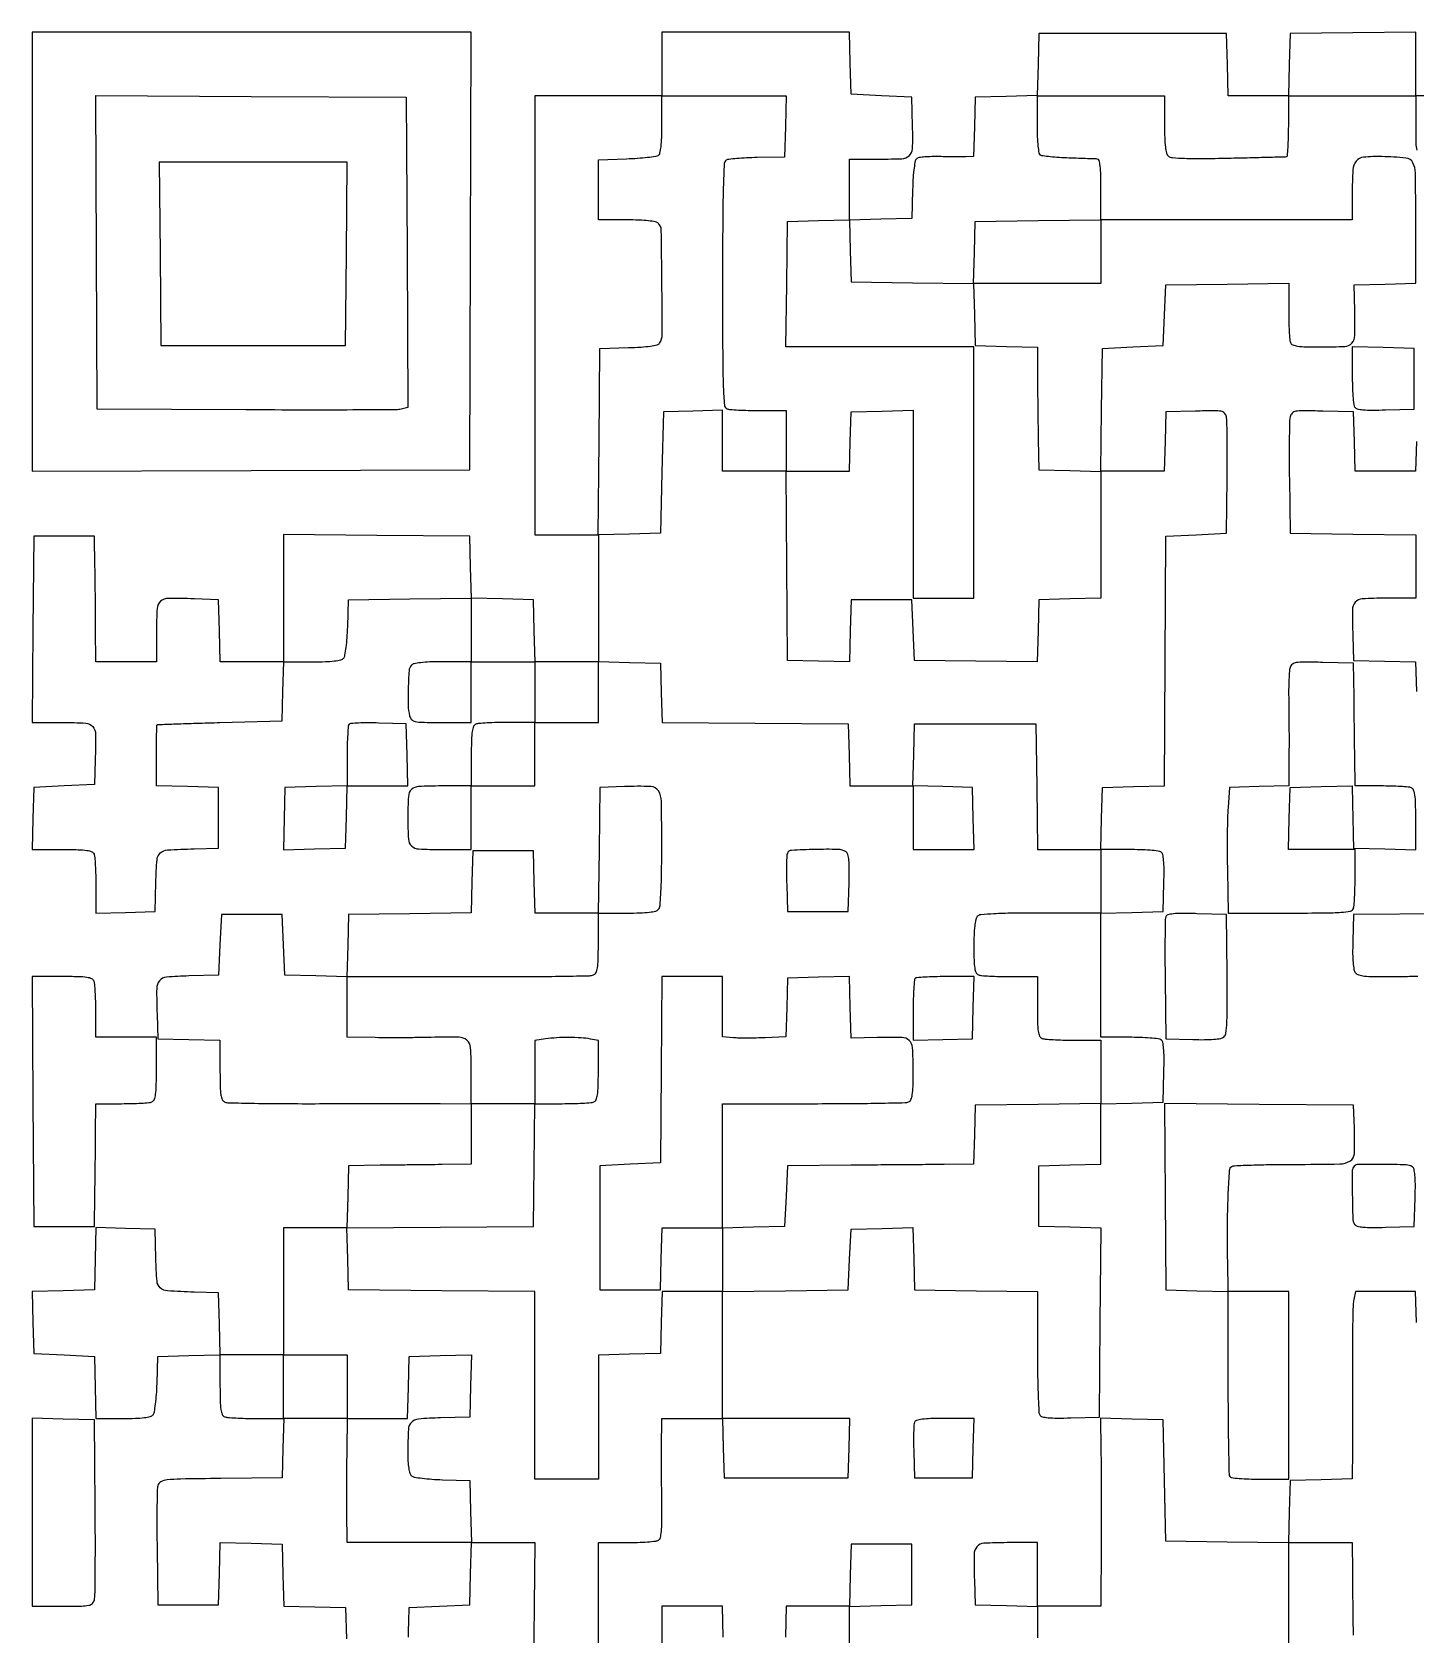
# Model space of a CAD drawing. Extents: x 179 to 1071, y 112 to 1107.
# Drawn here: x 179 to 658, y 552 to 1107 of the extents above; entities that cross this region are included whole.
import ezdxf

# ---------------------------------------------------------------- set-up
doc = ezdxf.new("R2010")
doc.units = 0

msp = doc.modelspace()

# ---------------------------------------------------------------- linework, layer by layer
for points in [[(669, 1085), (658, 1085), (658, 1096.019502), (658, 1107.039005), (636.25, 1106.769502), (614.5, 1106.5), (614.216168, 1095.75), (613.932337, 1085), (603.5, 1085), (593.067663, 1085), (592.783832, 1095.75), (592.5, 1106.5), (560, 1106.5), (527.5, 1106.5), (527.216508, 1095.783492), (526.933016, 1085.066984), (516.216508, 1084.783492), (505.5, 1084.5), (505.215017, 1074.25), (504.930034, 1064), (502.215017, 1063.889082, -0.008777), (500.753817, 1063.855063, -0.002245), (498.388161, 1063.852143, -0.002287), (495.687665, 1063.873285, -0.002319), (493, 1063.919087, 0.011931), (490.422317, 1063.913459, 0.01529), (488.053586, 1063.779195, 0.013167), (486.10179, 1063.556648, 0.113599), (485.288805, 1063.24497, 0.193618), (484.739651, 1062.435297, 0.018805), (484.316895, 1060.056264, 0.018881), (483.987097, 1056.785819, 0.008443), (483.788805, 1052.464966), (483.5, 1042.5), (472.75, 1042.216168), (462, 1041.932337), (462, 1052.466168), (462, 1063), (470.75, 1063.013655, 0.008871), (480.020135, 1063.192605, 0.171639), (482.652026, 1064.234697, 0.209372), (483.782603, 1066.629717, 0.014067), (483.783598, 1074.375418), (483.5, 1084.5), (473, 1085), (462.5, 1085.5), (462.216168, 1096.25), (461.932337, 1107), (429.466168, 1107), (397, 1107), (397, 1096), (397, 1085), (375, 1085), (353, 1085), (353, 1009), (353, 933), (364, 933), (375, 933), (375, 911), (375, 889), (364.033832, 889), (353.067663, 889), (352.783832, 899.75), (352.5, 910.5), (341.783492, 910.783492), (331.066984, 911.066984), (330.783492, 921.783492), (330.5, 932.5), (298.25, 932.763853), (266, 933.027706), (266, 911.013853), (266, 889), (255.033832, 889), (244.067663, 889), (243.783832, 899.75), (243.5, 910.5), (235, 910.795054, 0.009927), (226.034911, 910.928151, 0.179688), (223.397028, 909.933469, 0.203196), (222.211645, 907.50249, 0.01319), (222, 899.480948), (222, 889), (211.5, 889), (201, 889), (200.953106, 900.25, 0.001132), (200.920497, 905.319391, 0.000699), (200.860325, 911.279688, 0.000701), (200.784374, 917.168766, 0.001261), (200.703106, 922), (200.5, 932.5), (190, 932.5), (179.5, 932.5), (179.236147, 900.25), (178.972294, 868), (189.467095, 868, -0.013155), (197.499935, 867.788621, -0.203075), (199.932541, 866.603567, -0.179838), (200.928049, 863.96602, -0.009933), (200.795054, 855), (200.5, 846.5), (190, 846), (179.5, 845.5), (179.216168, 834.75), (178.932337, 824), (189.359179, 824, -0.005326), (194.946379, 823.940479, -0.03028), (197.908208, 823.697521, -0.062919), (199.600474, 823.232706, -0.205485), (200.393011, 822.418213, -0.072102), (200.632129, 821.361085, -0.005887), (200.821697, 818.524199, -0.007809), (200.955696, 815.119197, -0.005929), (201, 811.383229), (201, 801.930034), (211.25, 802.215017), (221.5, 802.5), (221.784869, 812.7397, -0.012174), (222.190479, 820.50884, -0.196929), (223.34273, 822.803333, -0.165236), (225.85434, 823.832838, -0.008001), (235, 824.24922), (243.5, 824.5), (243.5, 835), (243.5, 845.5), (232.75, 845.783832), (222, 846.067663), (222, 856.533832, -0.002236), (222.018008, 860.560739, -0.003623), (222.073438, 863.984227, -0.000675), (222.148068, 866.99472, -0.221163), (222.25, 867.199707, -0.161135), (222.48009, 867.284872, -0.000127), (228.742188, 867.502398, -0.001379), (235.738752, 867.724348, -0.000841), (244, 867.949707), (265.5, 868.5), (265.784983, 878.75), (266.069966, 889), (275.912538, 889, 0.00779), (280.481628, 889.071192, 0.021916), (283.6686, 889.310616, 0.027978), (285.856766, 889.69694, 0.163273), (286.837437, 890.304124, 0.131421), (287.277004, 891.259099, 0.010763), (287.687053, 893.999888, 0.013854), (288.019842, 897.34104, 0.010217), (288.209882, 901.054124), (288.5, 910.5), (309.75, 910.769888), (331, 911.039775), (331, 900.019888), (331, 889), (321.122445, 889, 0.008007), (316.650849, 888.928383, 0.020508), (313.422515, 888.692167, 0.023985), (311.153003, 888.321231, 0.168891), (310.209897, 887.75, 0.156278), (309.465854, 885.895407, 0.009772), (309.155528, 879.926116, 0.014685), (309.137509, 873.979564, 0.054947), (309.643819, 870.283001, 0.131374), (310.3589, 868.99603, 0.150395), (311.587502, 868.318709, 0.047649), (314.030262, 868.048777, 0.003707), (320.608408, 868), (331, 868), (331, 878.5), (331, 889), (342, 889), (353, 889), (353, 878.5), (353, 868), (343.581787, 868, 0.005951), (339.859224, 867.955695, 0.007831), (336.465525, 867.821697, 0.005915), (333.638111, 867.632106, 0.07203), (332.581787, 867.393011, 0.205218), (331.76761, 866.601595, 0.063068), (331.30265, 864.913621, 0.030363), (331.059586, 861.960143, 0.005351), (331, 856.393011), (331, 846), (320.616631, 846, 0.011737), (312.771617, 845.815814, 0.179999), (310.322049, 844.771099, 0.191575), (309.228611, 842.405154, 0.013589), (309.027309, 835, 0.013589), (309.228611, 827.594846, 0.191575), (310.322049, 825.228901, 0.179999), (312.771617, 824.184186, 0.011737), (320.616631, 824), (331, 824), (331, 835), (331, 846), (342, 846), (353, 846), (353, 857), (353, 868), (364, 868), (375, 868), (375, 878.533832), (375, 889.067663), (385.75, 888.783832), (396.5, 888.5), (396.784831, 878.263807), (397.069661, 868.027614), (429.284831, 867.763807), (461.5, 867.5), (461.783832, 856.75), (462.067663, 846), (473.033832, 846), (484, 846), (484, 835), (484, 824), (494.533832, 824), (505.067663, 824), (504.783832, 834.75), (504.5, 845.5), (494.216527, 845.785353), (483.933054, 846.070705), (484.216527, 856.785353), (484.5, 867.5), (505.5, 867.5), (526.5, 867.5), (526.769502, 845.75), (527.039005, 824), (538.019502, 824), (549, 824), (549, 813), (549, 802), (528.2, 802, 0.003169), (518.406919, 801.937931, 0.010454), (511.954487, 801.721154, 0.00933), (507.461896, 801.391927, 0.175156), (506.2, 800.8, 0.148618), (505.678473, 799.822996, 0.020076), (505.315267, 797.500056, 0.019202), (505.075751, 794.37742, 0.009539), (505, 790.406989, 0.006405), (505.062206, 785.550838, 0.033615), (505.309523, 782.894083, 0.068495), (505.779618, 781.357006, 0.195123), (506.581787, 780.606989, 0.07203), (507.638111, 780.367894, 0.005915), (510.465525, 780.178303, 0.007831), (513.859224, 780.044305, 0.005951), (517.581787, 780), (527, 780), (527, 769.606989, 0.005351), (527.059586, 764.039857, 0.030363), (527.30265, 761.086379, 0.063068), (527.76761, 759.398405, 0.205218), (528.581787, 758.606989, 0.07203), (529.638111, 758.367894, 0.005915), (532.465525, 758.178303, 0.007831), (535.859224, 758.044305, 0.005951), (539.581787, 758), (549, 758), (549, 747.019502), (549, 736.039005), (527.25, 735.769502), (505.5, 735.5), (505.215017, 725.25), (504.930034, 715), (494.715017, 714.93247, 0.000223), (489.344756, 714.894572, 0.000064), (481.038161, 714.831177, 0.000065), (471.672008, 714.757282, 0.000069), (462.5, 714.68247), (440.5, 714.5), (440, 704), (439.5, 693.5), (428.75, 693.216168), (418, 692.932337), (418, 714.466168), (418, 736), (449.418213, 736, 0.001805), (461.574492, 736.043875, 0.002793), (472.071975, 736.178303, 0.000865), (481.16888, 736.361364, 0.086353), (482.418213, 736.606989, 0.204366), (483.231384, 737.394846, 0.063541), (483.696802, 739.06926, 0.030628), (483.940206, 741.996324, 0.005432), (484, 747.5, 0.013049), (483.792863, 755.435495, 0.196933), (482.638261, 757.881148, 0.181871), (480.058796, 758.914454, 0.010845), (471.524293, 758.910315), (462.5, 758.710175), (462.215829, 769.388573), (461.931657, 780.06697), (451.215829, 779.783485), (440.5, 779.5), (440.215876, 769.327811), (439.931752, 759.155621), (432.715876, 758.827811, -0.005796), (429.67822, 758.72508, -0.005156), (426.518101, 758.687464, -0.00518), (423.67485, 758.712397, -0.015863), (421.75, 758.810365), (418, 759.120731), (418, 769.560365), (418, 780), (407.513853, 780), (397.027706, 780), (396.763853, 747.75), (396.5, 715.5), (386, 715), (375.5, 714.5), (375.5, 693), (375.5, 671.5), (386, 671.5), (396.5, 671.5), (396.783832, 682.25), (397.067663, 693), (407.533832, 693), (418, 693), (418, 682), (418, 671), (407.533832, 671), (397.067663, 671), (396.783832, 660.25), (396.5, 649.5), (385.75, 649.216168), (375, 648.932337), (375, 627.466168), (375, 606), (364, 606), (353, 606), (353, 638.486147), (353, 670.972294), (320.75, 671.236147), (288.5, 671.5), (288.216309, 682.236102), (287.932619, 692.972205), (320.216309, 693.236102), (352.5, 693.5), (352.769888, 714.75), (353.039775, 736), (362.4381, 736, 0.005963), (366.153043, 736.044306, 0.007843), (369.540317, 736.178303, 0.005931), (372.362347, 736.367906, 0.071989), (373.418213, 736.606989, 0.204586), (374.231644, 737.395764, 0.063419), (374.696944, 739.073666, 0.03056), (374.94026, 742.007528, 0.005411), (375, 747.527534), (375, 757.841089), (372.25, 758.37044, 0.031773), (369.001596, 758.784034, 0.01523), (364.798102, 758.921369, 0.015165), (360.45992, 758.799323, 0.023778), (356.75, 758.404585), (353, 757.824204), (353, 746.912102), (353, 736), (342, 736), (331, 736), (331, 746.932612, 0.013391), (330.773718, 755.380069, 0.20344), (329.514188, 757.954786, 0.177187), (326.707856, 759.022958, 0.009718), (317.130647, 758.960967, -0.003237), (312.738252, 758.875592, -0.001882), (307.46494, 758.827096, -0.001881), (302.180277, 758.818277, -0.003176), (297.75, 758.855698), (288, 759), (288, 769.5), (288, 780), (298.25, 780.067715, -0.001594), (304.089228, 780.087677, -0.0003), (314.760556, 780.083735, -0.000321), (327.227147, 780.06364, -0.000294), (340.06253, 780.027161, 0.001933), (352.281505, 780.032486, 0.002979), (362.849261, 780.140912, 0.000972), (371.986215, 780.306875, 0.086792), (373.31253, 780.566435, 0.190614), (374.195086, 781.377346, 0.074965), (374.693832, 782.982157, 0.032874), (374.941912, 785.861562, 0.005055), (375, 791.606989), (375, 802), (384.877555, 802, 0.007667), (389.502758, 802.070928, 0.022315), (392.688597, 802.311248, 0.029279), (394.858683, 802.702674, 0.161656), (395.85261, 803.322407, 0.15522), (396.358061, 804.570675, 0.006392), (396.670865, 809.453495, 0.009049), (396.886415, 815.964664, 0.003707), (396.95346, 824.808774, 0.003849), (396.833408, 840.747019, 0.135257), (395.799004, 844.289341, 0.251955), (393.161413, 845.814148, 0.016309), (384, 845.795054), (375.5, 845.5), (375.230498, 823.75), (374.960995, 802), (364.014329, 802), (353.067663, 802), (352.783832, 812.75), (352.5, 823.5), (342, 823.5), (331.5, 823.5), (331.216369, 812.76979), (330.932738, 802.03958), (309.716369, 801.76979), (288.5, 801.5), (288.215829, 790.716515), (287.931657, 779.93303), (277.215829, 780.216515), (266.5, 780.5), (266, 791), (265.5, 801.5), (255, 801.5), (244.5, 801.5), (244, 791), (243.5, 780.5), (233.2603, 780.215131, 0.013827), (225.45705, 779.781878, 0.200378), (223.051258, 778.533568, 0.174565), (222.074823, 775.86687, 0.010012), (222.204946, 767), (222.5, 758.5), (233.25, 758.216168), (244, 757.932337), (244, 747.573157, 0.005101), (244.058267, 741.861525, 0.032774), (244.30608, 738.984597, 0.074212), (244.802375, 737.37794, 0.191448), (245.679352, 736.56955, 0.086497), (246.998062, 736.310676, 0.000989), (255.992397, 736.137047, 0.003001), (266.399537, 736.019221, 0.001949), (278.429352, 736.002141, -0.000192), (291.113082, 736.02872, -0.000204), (303.53081, 736.044909, -0.000194), (314.21364, 736.05033, -0.00095), (320.25, 736.03958), (331, 736), (331, 725.5), (331, 715), (320.75, 714.902492, 0.000362), (316.032594, 714.8542, 0.000201), (310.279688, 714.788832, 0.0002), (304.45558, 714.717978, 0.000324), (299.5, 714.652492), (288.5, 714.5), (288.216168, 703.75), (287.932337, 693), (276.966168, 693), (266, 693), (266, 671), (266, 649), (255.033832, 649), (244.067663, 649), (243.783832, 659.75), (243.5, 670.5), (235, 670.75078, -0.008001), (225.85434, 671.167162, -0.165236), (223.34273, 672.196667, -0.196929), (222.190479, 674.49116, -0.012174), (221.784869, 682.2603), (221.5, 692.5), (211.284183, 692.784606), (201.068365, 693.069211), (200.784183, 682.284606), (200.5, 671.5), (189.716515, 671.215829), (178.93303, 670.931657), (179.216515, 660.215829), (179.5, 649.5), (190, 649), (200.5, 648.5), (200.783832, 637.75), (201.067663, 627), (210.411387, 627, 0.008407), (214.718443, 627.072423, 0.022706), (217.766915, 627.313852, 0.028883), (219.875369, 627.70229, 0.160902), (220.837437, 628.304124, 0.131421), (221.277004, 629.259099, 0.010763), (221.687053, 631.999888, 0.013854), (222.019842, 635.34104, 0.010217), (222.209882, 639.054124), (222.5, 648.5), (233.25, 648.783832), (244, 649.067663), (244, 638.640821, 0.005326), (244.059521, 633.053621, 0.03028), (244.302479, 630.091792, 0.062919), (244.767294, 628.399526, 0.205485), (245.581787, 627.606989, 0.072102), (246.638915, 627.367871, 0.005887), (249.475801, 627.178303, 0.007809), (252.880803, 627.044304, 0.005929), (256.616771, 627), (266.069966, 627), (265.784983, 616.75), (265.5, 606.5), (244.264071, 606.230153, 0.001409), (230.278509, 606.013017, 0.023985), (225.688428, 605.708231, 0.091828), (223.50878, 605.040176, 0.215598), (222.48036, 603.730153, 0.05497), (222.272296, 602.151323, 0.002262), (222.176829, 596.426983, 0.003912), (222.147424, 589.632756, 0.002763), (222.216289, 582), (222.5, 562.5), (233, 562.5), (243.5, 562.5), (243.784171, 573.283485), (244.068343, 584.06697), (254.784171, 583.783485), (265.5, 583.5), (265.783492, 572.783492), (266.066984, 562.066984), (276.783492, 561.783492), (287.5, 561.5), (287.783832, 550.75)], [(375, 540.533832), (375, 584), (384.75, 584.015313, 0.008004), (388.581685, 584.082675, 0.010951), (392.027019, 584.274045, 0.007932), (394.878607, 584.540737, 0.114466), (395.83134, 584.874601, 0.193848), (396.471474, 585.76587, 0.034234), (396.829839, 587.835353, 0.023412), (397.010474, 591.045587, 0.006434), (396.992893, 596.109288, -0.001946), (396.934133, 600.829759, -0.001154), (396.898962, 606.458666, -0.001154), (396.889797, 612.074213, -0.001988), (396.911553, 616.75), (397, 627), (407.465017, 627), (417.930034, 627), (418.215017, 616.75), (418.5, 606.5), (440, 606.5), (461.5, 606.5), (461.784983, 616.75), (462.069966, 627), (440.034983, 627), (418, 627), (418, 648.980498), (418, 670.960995), (439.75, 671.230498), (461.5, 671.5), (462, 682), (462.5, 692.5), (473.215829, 692.783485), (483.931657, 693.06697), (484.215829, 682.283485), (484.5, 671.5), (505.75, 671.230112), (527, 670.960225), (527.015313, 650.230112, 0.003676), (527.080339, 642.192255, 0.005589), (527.266219, 635.211053, 0.002283), (527.518761, 629.253238, 0.130342), (527.847958, 628.211769, 0.19692), (528.705135, 627.604266, 0.033714), (530.717063, 627.278982, 0.023663), (533.804805, 627.138177, 0.006827), (538.582645, 627.211769), (548.5, 627.5), (548.763621, 660.21603), (549.027242, 692.93206), (538.263621, 693.21603), (527.5, 693.5), (527.5, 704), (527.5, 714.5), (538.25, 714.783832), (549, 715.067663), (549, 725.5), (549, 735.932337), (559.75, 736.216168), (570.5, 736.5), (570.78684, 746.918214, 0.006397), (570.861053, 751.955578, 0.022682), (570.720814, 755.18343, 0.032047), (570.39767, 757.281101, 0.199716), (569.78684, 758.152902, 0.115477), (568.859559, 758.476177, 0.007573), (566.013947, 758.734034, 0.010666), (562.57851, 758.91935, 0.007747), (558.75, 758.984687), (549, 759), (549, 780.466168), (549, 801.932337), (559.75, 802.216168), (570.5, 802.5), (570.788231, 812.417355, 0.006827), (570.861823, 817.195195, 0.023663), (570.721018, 820.282937, 0.033714), (570.395734, 822.294865, 0.19692), (569.788231, 823.152042, 0.11554), (568.859509, 823.475676, 0.007548), (566.004417, 823.733781, 0.010646), (562.557744, 823.919289, 0.007729), (558.716168, 823.984687), (548.932337, 824), (549.216168, 834.75), (549.5, 845.5), (560.239403, 845.783724), (570.978805, 846.067448), (571.239403, 889.283724), (571.5, 932.5), (582, 933), (592.5, 933.5), (592.707154, 952.5, 0.00249), (592.751242, 959.944989, 0.003497), (592.711014, 966.589874, 0.00208), (592.614736, 972.183745, 0.046977), (592.429398, 973.784677, 0.130254), (591.778368, 975.072084, 0.16623), (590.627756, 975.721912, 0.049678), (588.292738, 975.921782, 0.003489), (581.722245, 975.784677), (571.5, 975.5), (571.215017, 965.25), (570.930034, 955), (559.945129, 955), (548.960225, 955), (549.230112, 976.25), (549.5, 997.5), (560, 998), (570.5, 998.5), (571, 1009), (571.5, 1019.5), (592.75, 1019.769888), (614, 1020.039775), (614, 1010.601675, 0.005938), (614.044304, 1006.871491, 0.007818), (614.178303, 1003.471367, 0.005899), (614.367881, 1000.638569, 0.072071), (614.606989, 999.581787, 0.204366), (615.394846, 998.768616, 0.063541), (617.06926, 998.303198, 0.030628), (619.996324, 998.059794, 0.005432), (625.5, 998, 0.013049), (633.435495, 998.207137, 0.196933), (635.881148, 999.361739, 0.181871), (636.914454, 1001.941204, 0.010845), (636.910315, 1010.475707), (636.710175, 1019.5), (647.355088, 1019.783832), (658, 1020.067663), (658, 1041.466444, 0.0029), (657.902516, 1058.27497, 0.117698), (657.016578, 1061.804645, 0.254171), (654.616089, 1063.421522, 0.018181), (646.309549, 1063.90885, 0.026322), (639.943332, 1063.715325, 0.205672), (637.382927, 1062.353886, 0.156586), (636.227978, 1059.33824, 0.013777), (636, 1051.065741), (636, 1042), (592.5, 1042), (549, 1042), (549, 1052.5, 0.006006), (548.939425, 1057.54235, 0.023435), (548.718646, 1060.651677, 0.034132), (548.357611, 1062.570458, 0.326717), (547.75, 1063.066863, 0.004035), (546.906753, 1063.105147, 0.000236), (544.335883, 1063.199874, 0.000357), (541.274643, 1063.309035, 0.000263), (537.882795, 1063.425774, -0.007111), (534.499435, 1063.588642, -0.009772), (531.464135, 1063.83769, -0.006859), (528.947153, 1064.128751, -0.106583), (528.132795, 1064.417928, -0.213726), (527.632486, 1065.155373, -0.017235), (527.296095, 1067.533453, -0.018308), (527.070244, 1070.780494, -0.008208), (527, 1075.059017), (527, 1085), (549, 1085), (571, 1085), (571, 1075.122445, 0.007415), (571.070335, 1070.379692, 0.023765), (571.314003, 1067.228734, 0.033792), (571.722799, 1065.128691, 0.155807), (572.381892, 1064.098021, 0.155834), (573.726261, 1063.555531, 0.010065), (577.992093, 1063.323953, 0.010752), (584.08058, 1063.247233, 0.003439), (593.131892, 1063.390086, 0.00033), (600.610146, 1063.564508, 0.00052), (607.030931, 1063.725196, 0.000119), (612.663301, 1063.873363, 0.021743), (613.25, 1063.91451, 0.355828), (613.551454, 1064.223172, 0.004784), (613.779688, 1067.059262, 0.01099), (613.946017, 1070.468115, 0.006694), (614, 1074.5), (614, 1085), (636, 1085), (658, 1085), (658, 1074.975249, 0.003903), (658.050674, 1068.482924, 0.053422), (658.33829, 1066.143964, 0.152779)], [(658.215017, 965.25), (657.930034, 955), (647.5, 955), (637.069966, 955), (636.784983, 965.25), (636.5, 975.5), (625.777473, 975.783553, 0.003288), (618.869821, 975.92077, 0.047304), (616.42535, 975.721711, 0.159766), (615.215367, 975.072205, 0.133348), (614.517774, 973.783553, 0.052218), (614.313621, 972.180789, 0.002329), (614.214682, 966.589544, 0.0039), (614.179884, 959.944907, 0.002776), (614.2403, 952.5), (614.5, 933.5), (636.25, 933.230498), (658, 932.960995), (658, 921.980498), (658, 911), (647.519052, 911, 0.01319), (639.49751, 910.788355, 0.203196), (637.066531, 909.602972, 0.179688), (636.071849, 906.965089, 0.009927), (636.204946, 898), (636.5, 889.5), (647.215387, 889.216519), (657.930773, 888.933039), (658.215387, 878.716519)], [(668.430208, 801.732566), (636.5, 801.5), (636.211141, 792.149285, 0.008742), (636.154398, 787.914222, 0.020485), (636.296952, 784.752061, 0.024684), (636.607851, 782.469493, 0.127686), (637.144409, 781.325998, 0.148042), (638.235679, 780.604582, 0.043672), (640.221181, 780.196128, 0.026359), (643.332622, 780.000176, 0.006564), (648.433267, 780.01516, -0.002012), (653.06139, 780.070892, -0.001124), (658.694981, 780.103404, -0.001121)], [(658.216168, 660.25), (657.932337, 671), (647.545624, 671), (637.158911, 671), (636.551138, 668.232832, 0.045993), (636.315545, 666.346992, 0.002691), (636.15925, 660.555437, 0.004057), (636.066091, 653.647293, 0.002974), (636.070516, 645.982832, -0.000739), (636.111947, 637.774527, -0.000654), (636.131284, 629.222082, -0.000656), (636.128517, 621.516451, -0.002001), (636.098833, 616.283832), (636, 606.067663), (625.25, 605.783832), (614.5, 605.5), (614.215968, 594.730211), (613.931935, 583.960423), (592.715968, 584.230211), (571.5, 584.5), (571, 605.5), (570.5, 626.5), (559.695226, 626.784387), (548.890453, 627.068775), (549.003658, 616.284387, -0.001683), (549.043517, 610.694692, -0.00052), (549.066444, 602.278851, -0.00052), (549.072493, 592.868041, -0.000572), (549.058431, 583.75), (549, 562), (538, 562), (527, 562), (527, 573), (527, 584), (516.519052, 584, 0.01319), (508.49751, 583.788355, 0.203196), (506.066531, 582.602972, 0.179688), (505.071849, 579.965089, 0.009927), (505.204946, 571), (505.5, 562.5), (516.25, 562.216168), (527, 561.932337), (527, 551)], [(309.230318, 551.279688, -0.00039), (309.29986, 554.172908, -0.000742), (309.361066, 556.5), (309.5, 561.5), (320, 562), (330.5, 562.5), (330.783832, 573.25), (331.067663, 584), (342.053334, 584), (353.039005, 584), (352.769502, 562.25), (352.5, 540.5)], [(614, 540.065502), (614, 562.032751), (614, 584), (625, 584), (636, 584), (636.070067, 573.75, 0.000758), (636.10975, 568.998777, 0.000406), (636.172407, 563.132812, 0.000405), (636.246037, 557.148269, 0.000633), (636.320067, 552)]]:
    msp.add_lwpolyline(points, format="xyb")
for points in [[(179, 1030.993714), (179, 954.987428), (254.75, 955.243714), (330.5, 955.5), (330.756286, 1031.25), (331.012572, 1107), (255.006286, 1107), (179, 1107)], [(223.235953, 1030.25), (223.5, 998.5), (255.5, 998.5), (287.5, 998.5), (287.764047, 1030.25), (288.028094, 1062), (255.5, 1062), (222.971906, 1062)]]:
    msp.add_lwpolyline(points, close=True)
for points in [[(308.758677, 1030.77123), (309.017354, 977.04246), (306.758677, 976.494347, -0.057902), (304.987826, 976.276519, -0.000418), (290.035361, 976.188577, -0.001589), (272.903102, 976.156579, -0.001017), (253, 976.223117), (201.5, 976.5), (201.241383, 1030.758691), (200.982767, 1085.017383), (254.741383, 1084.758691), (308.5, 1084.5)], [(439.783832, 1074.378933), (439.5, 1063.757866), (429.998339, 1063.591432, 0.007314), (426.267758, 1063.471482, 0.010066), (422.921092, 1063.247255, 0.007075), (420.146327, 1062.96554, 0.110001), (419.248339, 1062.653482, 0.248411), (418.562692, 1061.483959, 0.003585), (418.261928, 1053.161275, 0.005977), (418.053889, 1040.922821, 0.001261), (418, 1019.547972, 0.000915), (418.045097, 994.91053, 0.00829), (418.262926, 984.149865, 0.010708), (418.628329, 977.882201, 0.288838), (419.581787, 976.606989, 0.07203), (420.638111, 976.367894, 0.005915), (423.465525, 976.178303, 0.007831), (426.859224, 976.044305, 0.005951), (430.581787, 976), (440, 976), (440, 965.5), (440, 955), (450.965017, 955), (461.930034, 955), (462.215017, 965.25), (462.5, 975.5), (473.25, 975.783832), (484, 976.067663), (484, 943.533832), (484, 911), (494.5, 911), (505, 911), (505, 954.5), (505, 998), (472.480498, 998), (439.960995, 998), (440.230498, 1019.75), (440.5, 1041.5), (451.215829, 1041.783485), (461.931657, 1042.06697), (462.215829, 1031.283485), (462.5, 1020.5), (483.715968, 1020.230211), (504.931935, 1019.960423), (505.215968, 1030.730211), (505.5, 1041.5), (527.25, 1041.769502), (549, 1042.039005), (549, 1031.019502), (549, 1020), (526.966168, 1020), (504.932337, 1020), (505.216168, 1009.25), (505.5, 998.5), (516.25, 998.216168), (527, 997.932337), (527.046894, 987.216168, 0.00116), (527.079463, 982.352763, 0.000691), (527.139675, 976.563499, 0.000692), (527.215634, 970.794778, 0.001198), (527.296894, 966), (527.5, 955.5), (538.25, 955.216168), (549, 954.932337), (549, 933), (549, 911.067663), (538.25, 910.783832), (527.5, 910.5), (527.215968, 899.730211), (526.931935, 888.960423), (505.715968, 889.230211), (484.5, 889.5), (484, 900), (483.5, 910.5), (473, 910.5), (462.5, 910.5), (462.215829, 899.716515), (461.931657, 888.93303), (451.215829, 889.216515), (440.5, 889.5), (440.236336, 922.25), (439.972671, 955), (428.986336, 955), (418, 955), (418, 965.534983), (418, 976.069966), (407.75, 975.784983), (397.5, 975.5), (397, 954.5), (396.5, 933.5), (385.736102, 933.216027), (374.972204, 932.932055), (375.236102, 965.216027), (375.5, 997.5), (385.464966, 997.788805, 0.00836), (389.800174, 997.987032, 0.019108), (393.055937, 998.315749, 0.01918), (395.411, 998.737468, 0.199883), (396.199653, 999.288805, 0.142496), (397.097402, 1002.375555, 0.002393), (397.010539, 1020.318182, 0.001893), (396.766336, 1038.522653, 0.194446), (395.8, 1040.8, 0.150969), (394.799696, 1041.328068, 0.019349), (392.369558, 1041.688776, 0.018472), (389.071747, 1041.925705, 0.008695), (384.8, 1042), (375, 1042), (375, 1052.383693), (375, 1062.767385), (384.75, 1063.163691, 0.006915), (388.575861, 1063.372233, 0.00954), (392.003125, 1063.672418, 0.006601), (394.846547, 1064.014256, 0.106517), (395.75, 1064.339015, 0.200997), (396.331606, 1065.159279, 0.026002), (396.698973, 1067.32443, 0.021483), (396.931155, 1070.494109, 0.00754), (397, 1075.059017), (397, 1085), (418.533832, 1085), (440.067663, 1085)], [(636.015313, 988.283832, 0.007729), (636.080711, 984.442256, 0.010646), (636.266219, 980.995583, 0.007548), (636.524324, 978.140491, 0.11554), (636.847958, 977.211769, 0.19692), (637.705135, 976.604266, 0.033714), (639.717063, 976.278982, 0.023663), (642.804805, 976.138177, 0.006827), (647.582645, 976.211769), (657.5, 976.5), (657.5, 987), (657.5, 997.5), (646.75, 997.783832), (636, 998.067663)], [(614.497725, 886.992833, 0.058919), (614.249357, 885.698811, 0.007265), (614.084128, 882.823223, 0.008505), (613.995285, 879.388058, 0.006937), (614.013768, 875.709791, -0.002396), (614.073878, 871.448668, -0.001297), (614.109115, 866.204715, -0.001291), (614.117355, 860.865364, -0.002039), (614.093918, 856.284983), (614, 846.069966), (603.75, 845.784983), (593.5, 845.5), (593, 838.5, 0.011983), (592.82644, 834.836628, 0.003546), (592.735032, 829.223437, 0.003557), (592.721924, 822.910517, 0.003827), (592.800109, 816.75), (593.100218, 802), (614.44312, 802, 0.002051), (626.534362, 802.049588, 0.015936), (632.172635, 802.275638, 0.030107), (635.338318, 802.696385, 0.258556), (636.393011, 803.581787, 0.07203), (636.632106, 804.638111, 0.005915), (636.821697, 807.465525, 0.007831), (636.955695, 810.859224, 0.005951), (637, 814.581787), (637, 824), (625.466168, 824), (613.932337, 824), (614.216168, 834.75), (614.5, 845.5), (625.25, 845.783832), (636, 846.067663), (636.116274, 839.783832, 0.000672), (636.170557, 837.048918, 0.000497), (636.237674, 834.024001, 0.000502), (636.306784, 831.166805, 0.00113), (636.366274, 829), (636.5, 824.5), (647.25, 824.216168), (658, 823.932337), (658, 834.359179, 0.005326), (657.940479, 839.946379, 0.03028), (657.697521, 842.908208, 0.062919), (657.232706, 844.600474, 0.205485), (656.418213, 845.393011, 0.070946), (655.373807, 845.631778, 0.006338), (652.68135, 845.821697, 0.008159), (649.449196, 845.955669, 0.006277), (645.918213, 846), (637, 846), (636.881648, 855.75, -0.000062), (636.826894, 860.307015, -0.000032), (636.75939, 866.014062, -0.000032), (636.690668, 871.886916, -0.000048), (636.631648, 877), (636.5, 888.5), (625.827875, 888.783042, 0.003721), (619.231398, 888.908874, 0.04211), (616.627908, 888.719688, 0.128513), (615.286152, 888.132793, 0.149986)], [(288.700461, 867.367127, 0.177339), (288.420417, 866.763483, 0.004938), (288.20576, 863.846948, 0.009552), (288.050743, 860.36483, 0.006346), (288, 856.367165), (288, 846.067663), (277.25, 845.783832), (266.5, 845.5), (266.215822, 834.715822), (265.931643, 823.931643), (276.715822, 824.215822), (287.5, 824.5), (287.783832, 835.25), (288.067663, 846), (298.567663, 846), (309.067663, 846), (308.783832, 856.75), (308.5, 867.5), (298.950461, 867.783794, 0.007041), (295.240283, 867.841782, 0.010544), (292.000338, 867.778463, 0.005798), (289.297812, 867.637197, 0.182377)], [(440.428774, 822.674983, 0.081654), (440.239658, 821.758353, 0.005045), (440.154817, 818.970602, 0.007376), (440.136178, 815.631743, 0.005394), (440.210159, 811.924983), (440.5, 802.5), (451, 802.5), (461.5, 802.5), (461.788231, 812.417355, 0.006827), (461.861823, 817.195195, 0.023663), (461.721018, 820.282937, 0.033714), (461.395734, 822.294865, 0.19692), (460.788231, 823.152042, 0.136787), (457.904818, 824.023449, 0.011257), (449.975547, 824.016201, 0.007704), (441.836593, 823.699969, 0.295732)], [(571.460699, 800.75818, 0.087787), (571.264261, 799.743783, 0.001376), (571.184809, 793.817509, 0.003604), (571.161015, 786.914021, 0.002374), (571.228584, 778.973), (571.5, 758.5), (580.850715, 758.211141, 0.009235), (584.878641, 758.161142, 0.017996), (588.088998, 758.296202, 0.018532), (590.50671, 758.575701, 0.135971), (591.55832, 759.048401, 0.191579), (592.268182, 760.349338, 0.01706), (592.597863, 764.137382, 0.013036), (592.758273, 770.16034, 0.002651), (592.707605, 780.83726), (592.5, 801.5), (582.232115, 801.785181, 0.006024), (577.155199, 801.864994, 0.024688), (574.079318, 801.724352, 0.038626), (572.174323, 801.392889, 0.243366)], [(179.239377, 736.75), (179.5, 693.5), (190, 693.5), (200.5, 693.5), (200.677892, 704.5, 0.000681), (200.751286, 709.455582, 0.000421), (200.82471, 715.279687, 0.000422), (200.887533, 721.032595, 0.00076), (200.927892, 725.75), (201, 736), (209.918213, 736, 0.006277), (213.449196, 736.044331, 0.008159), (216.68135, 736.178303, 0.006338), (219.373807, 736.368222, 0.070946), (220.418213, 736.606989, 0.209079), (221.236951, 737.414715, 0.06089), (221.699767, 739.166331, 0.029178), (221.941329, 742.243158, 0.005003), (222, 748.106989), (222, 759), (211.5, 759), (201, 759), (201, 767.918213, 0.006277), (200.955669, 771.449196, 0.008159), (200.821697, 774.68135, 0.006338), (200.631778, 777.373807, 0.070946), (200.393011, 778.418213, 0.205302), (199.601243, 779.232489, 0.063021), (197.911921, 779.697404, 0.030337), (194.955821, 779.940435, 0.005344), (189.382389, 780), (178.978755, 780)], [(484.666667, 779.333333, 0.178639), (484.399782, 778.754233, 0.00449), (484.195833, 775.816807, 0.009084), (484.048275, 772.320041, 0.006002), (484, 768.29835), (484, 757.930034), (494.25, 758.215017), (504.5, 758.5), (504.783832, 769.25), (505.067663, 780), (495.200498, 780, 0.006305), (491.370948, 779.951708, 0.009496), (488.03598, 779.804167, 0.004883), (485.241734, 779.599907, 0.177495)], [(571.236129, 703.763682), (571.5, 671.5), (582.206032, 671.216614), (592.912065, 670.933229), (592.971233, 639.346527, 0.001606), (593.033128, 627.174284, 0.002568), (593.172767, 616.779945, 0.000505), (593.3519, 607.632921, 0.13404), (593.574218, 606.879913, 0.230155), (594.128012, 606.529005, 0.007159), (596.878452, 606.258474, 0.012661), (600.209844, 606.063681, 0.008271), (604.059017, 606), (614, 606), (614, 638.5), (614, 671), (603.5, 671), (593, 671), (592.887922, 681.25, -0.00398), (592.846873, 695.051282, -0.00983), (593.096325, 705.170949, -0.005799), (593.52565, 712.842812, -0.238021), (594.350259, 714.234687, -0.132179), (595.28932, 714.531122, -0.001968), (601.105105, 714.758058, -0.00519), (607.894132, 714.925672, -0.003387), (615.730948, 714.984687, 0.003657), (631.691675, 715.113498, 0.131126), (635.214686, 716.111881, 0.254639), (636.736818, 718.679037, 0.017145), (636.756519, 727.5), (636.5, 735.5), (603.736129, 735.763682), (570.972258, 736.027364)], [(636.666667, 714.333333, 0.196902), (636.027473, 712.806915, 0.004187), (636.03276, 704.492133, 0.005407), (636.194388, 696.339609, 0.134486), (636.847958, 694.211769, 0.19692), (637.705135, 693.604266, 0.033714), (639.717063, 693.278982, 0.023663), (642.804805, 693.138177, 0.006827), (647.582645, 693.211769), (657.5, 693.5), (657.788231, 703.417355, 0.006827), (657.861823, 708.195195, 0.023663), (657.721018, 711.282937, 0.033714), (657.395734, 713.294865, 0.19692), (656.788231, 714.152042, 0.134486), (654.660391, 714.805612, 0.005407), (646.507867, 714.96724, 0.004187), (638.193085, 714.972527, 0.196902)], [(288, 638), (288, 627), (298.466168, 627), (308.932337, 627), (309.216168, 637.75), (309.5, 648.5), (320.284178, 648.784178), (331.068357, 649.068357), (330.784178, 638.284178), (330.5, 627.5), (320.357794, 627.216207, 0.012758), (312.700826, 626.806256, 0.184021), (310.284945, 625.660123, 0.180255), (309.218499, 623.18736, 0.012146), (309.013655, 615.372445, 0.012601), (309.087186, 612.215035, 0.026863), (309.336181, 609.787097, 0.032908), (309.732188, 608.030245, 0.148727), (310.304124, 607.162563, 0.131421), (311.259099, 606.722996, 0.010763), (313.999888, 606.312947, 0.013854), (317.34104, 605.980158, 0.010217), (321.054124, 605.790118), (330.5, 605.5), (330.783832, 594.75), (331.067663, 584), (309.533832, 584), (288, 584), (287.941569, 594.75, -0.001254), (287.927241, 599.643721, -0.000736), (287.933395, 605.5, -0.000736), (287.956781, 611.356276, -0.001254), (287.995795, 616.25), (288.108452, 627), (277.054226, 627), (266, 627), (266, 638), (266, 649), (277, 649), (288, 649)], [(179, 594.533832), (179, 562), (189.480948, 562, 0.003684), (196.091887, 562.04871, 0.046668), (198.563548, 562.316704, 0.148132), (199.801536, 562.985642, 0.136591), (200.508389, 564.25, 0.056438), (200.720868, 565.933956, 0.001104), (200.812851, 574.651562, 0.002635), (200.84416, 584.840724, 0.001763), (200.777441, 596.5), (200.5, 626.5), (189.75, 626.783832), (179, 627.067663)], [(484.42719, 625.670857, 0.080952), (484.238236, 624.761419, 0.005495), (484.152581, 622.111648, 0.007759), (484.13413, 618.934715, 0.005737), (484.208575, 615.420857), (484.5, 606.5), (494.5, 606.5), (504.5, 606.5), (504.784983, 616.75), (505.069966, 627), (495.003598, 627, 0.006567), (490.117918, 626.935833, 0.024692), (487.063097, 626.704324, 0.036702), (485.137914, 626.317304, 0.237477)]]:
    msp.add_lwpolyline(points, format="xyb", close=True)
for points in [[(462, 540.466168), (462, 561.932337), (472.75, 562.216168), (483.5, 562.5), (483.5, 573), (483.5, 583.5), (473, 583.5), (462.5, 583.5), (462.216168, 572.75), (461.932337, 562), (451, 562), (440.067663, 562), (439.783832, 551.25)], [(418.216168, 551.25), (417.932337, 562), (407.466168, 562), (397, 562), (397, 529.5)]]:
    msp.add_lwpolyline(points)

doc.saveas('drawing.dxf')
